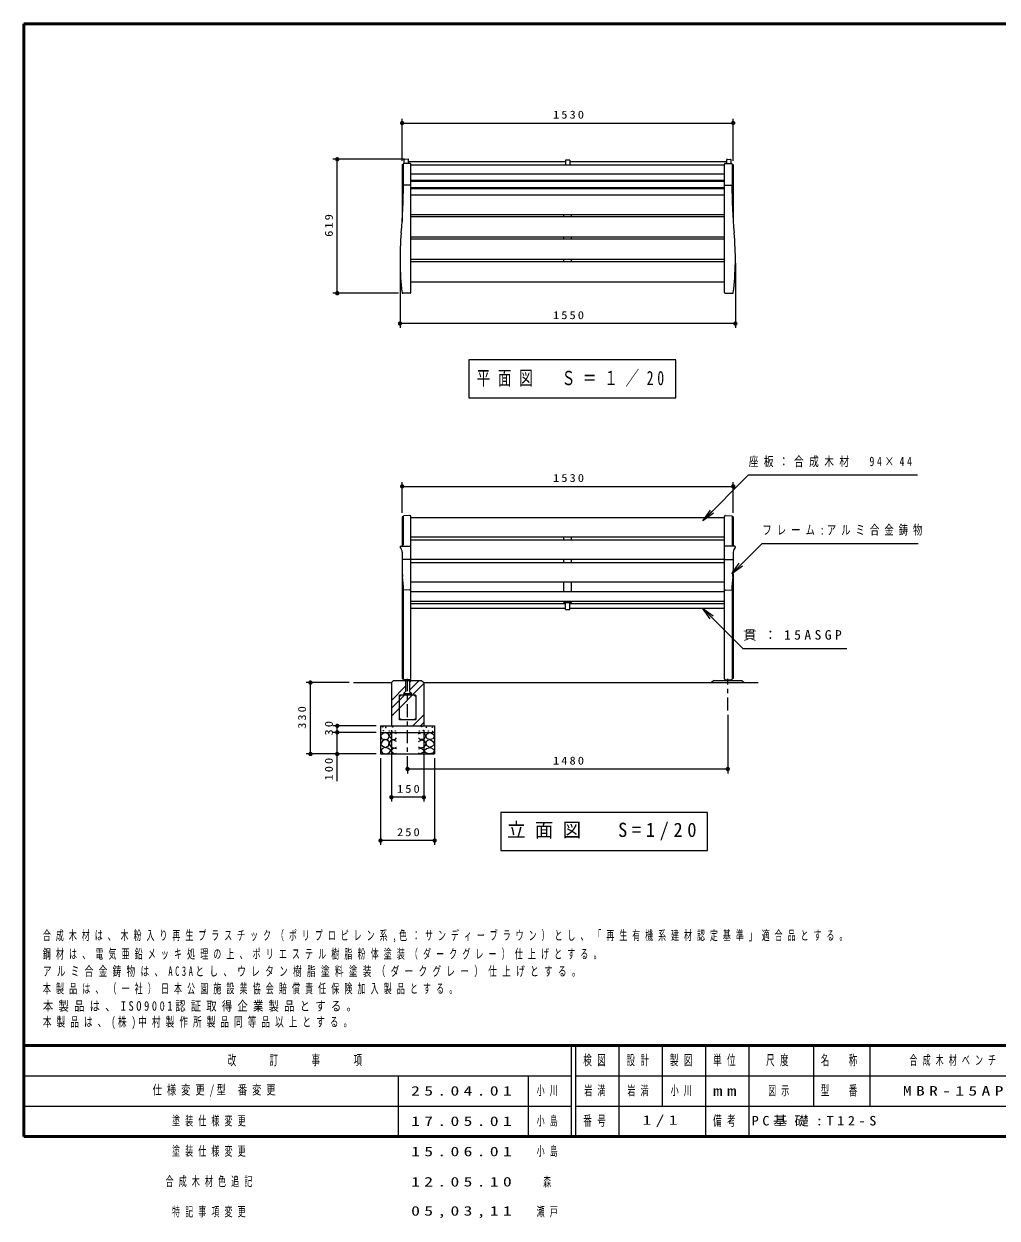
# Model space of a CAD drawing. Units: millimetres on the paper, scale 1:20. Extents: x -365 to 0, y -19 to 257.
# Drawn here: x -365 to -140.1, y -18.9 to 257 of the extents above; entities that cross this region are included whole.
import ezdxf
from ezdxf.enums import TextEntityAlignment as Align

# ---------------------------------------------------------------- set-up
doc = ezdxf.new("R2010")
doc.units = ezdxf.units.MM
doc.linetypes.add('USER2', pattern=[6, 3, -1, 1, -1])
doc.layers.add('LY_1', color=7, linetype='Continuous', lineweight=25)
doc.layers.add('LY_3', color=7, linetype='Continuous', lineweight=13)
doc.styles.add('ＭＳ ゴシック', font='')
doc.styles.get('ＭＳ ゴシック').set_extended_font_data('MS Gothic')

# ---------------------------------------------------------------- blocks, each defined once
blk = doc.blocks.new('filled_dot')
at = {"color": 0, "linetype": 'Continuous', "lineweight": -2, "const_width": 1.25}
blk.add_lwpolyline([(-0.625, 0, 1), (0.625, 0, 1)], format="xyb", close=True, dxfattribs=at)

msp = doc.modelspace()

# ---------------------------------------------------------------- linework, layer by layer
at = {"layer": 'LY_1', "lineweight": 13}
for p, q in [((-277.582, 225.38), (-277.582, 235.094)), ((-201.082, 225.38), (-201.082, 235.094)), ((-277.582, 234.094), (-201.082, 234.094)), ((-277.082, 225.723), (-293.582, 225.723)), ((-292.582, 194.774), (-292.582, 225.723)), ((-277.32, 224.609), (-277.32, 219.778)), ((-201.344, 224.609), (-201.344, 219.778)), ((-275.582, 222.328), (-203.082, 222.328)), ((-275.689, 219.778), (-277.158, 219.778)), ((-275.582, 220.644), (-203.082, 220.644)), ((-275.582, 218.96), (-203.082, 218.96)), ((-202.974, 219.778), (-201.505, 219.778)), ((-278.082, 201.751), (-278.082, 186.762)), ((-200.582, 201.751), (-200.582, 186.762)), ((-278.449, 194.774), (-293.582, 194.774)), ((-200.582, 187.762), (-278.082, 187.762)), ((-262.178, 179.403), (-262.178, 170.603)), ((-214.378, 179.403), (-262.178, 179.403)), ((-214.378, 170.603), (-214.378, 179.403)), ((-262.178, 170.603), (-214.378, 170.603)), ((-277.582, 144.079), (-277.582, 151.159)), ((-277.582, 150.159), (-201.082, 150.159)), ((-201.082, 144.079), (-201.082, 151.159)), ((-208.133, 142.2), (-206.365, 144.675)), ((-208.133, 142.2), (-206.011, 144.322)), ((-205.658, 143.968), (-208.133, 142.2)), ((-277.32, 143.237), (-277.32, 136.576)), ((-201.344, 143.237), (-201.344, 136.576)), ((-275.582, 138.503), (-203.082, 138.503)), ((-275.732, 133.242), (-277.432, 133.242)), ((-275.582, 133.32), (-203.082, 133.32)), ((-202.932, 133.242), (-201.232, 133.242)), ((-201.437, 129.924), (-199.669, 132.399)), ((-201.437, 129.924), (-199.315, 132.046)), ((-198.962, 131.692), (-201.437, 129.924)), ((-275.582, 128.137), (-203.082, 128.137)), ((-277.32, 126.058), (-277.32, 105.642)), ((-201.344, 126.058), (-201.344, 105.642)), ((-206.419, 119.561), (-208.186, 122.036)), ((-208.186, 122.036), (-205.711, 120.268)), ((-208.186, 122.036), (-206.065, 119.914)), ((-289.851, 104.838), (-299.782, 104.838)), ((-298.782, 88.338), (-298.782, 104.838)), ((-275.882, 103.085), (-273.629, 105.338)), ((-275.882, 104.881), (-275.425, 105.338)), ((-280.082, 97.089), (-272.582, 104.589)), ((-280.082, 100.681), (-276.782, 103.981)), ((-280.082, 98.885), (-276.629, 102.338)), ((-275.148, 94.838), (-272.582, 97.405)), ((-202.332, 97.395), (-202.332, 83.861)), ((-283.582, 94.838), (-293.582, 94.838)), ((-292.582, 93.338), (-292.582, 94.838)), ((-280.082, 93.838), (-280.082, 77.338)), ((-273.352, 94.838), (-272.582, 95.609)), ((-272.582, 93.838), (-272.582, 77.338)), ((-283.582, 93.338), (-293.582, 93.338)), ((-292.582, 82.07), (-292.582, 93.338)), ((-283.582, 88.338), (-299.782, 88.338)), ((-282.582, 87.338), (-282.582, 67.338)), ((-270.082, 87.338), (-270.082, 67.338)), ((-202.332, 84.861), (-276.332, 84.861)), ((-276.332, 84.861), (-276.332, 83.861)), ((-272.582, 78.338), (-280.082, 78.338)), ((-254.812, 74.817), (-254.812, 66.017)), ((-207.012, 74.817), (-254.812, 74.817)), ((-207.012, 66.017), (-207.012, 74.817)), ((-270.082, 68.338), (-282.582, 68.338)), ((-254.812, 66.017), (-207.012, 66.017))]:
    msp.add_line(p, q, dxfattribs=at)
at = {"layer": 'LY_1'}
for p, q in [((-277.582, 224.441), (-277.582, 211.379)), ((-275.789, 224.779), (-277.235, 224.728)), ((-277.082, 224.733), (-277.082, 225.592)), ((-276.185, 225.72), (-276.985, 225.692)), ((-276.082, 224.768), (-276.082, 225.62)), ((-276.082, 225.214), (-239.832, 225.214)), ((-275.582, 194.924), (-275.582, 224.579)), ((-275.582, 224.42), (-203.082, 224.42)), ((-238.832, 225.514), (-239.832, 225.514)), ((-239.832, 225.514), (-239.832, 224.42)), ((-238.832, 225.514), (-238.832, 224.42)), ((-238.832, 225.214), (-202.582, 225.214)), ((-203.082, 194.924), (-203.082, 224.579)), ((-202.875, 224.779), (-201.428, 224.728)), ((-202.582, 224.768), (-202.582, 225.62)), ((-202.478, 225.72), (-201.678, 225.692)), ((-201.582, 224.733), (-201.582, 225.592)), ((-201.082, 224.441), (-201.082, 211.379)), ((-275.582, 220.876), (-203.082, 220.876)), ((-275.582, 219.192), (-203.082, 219.192)), ((-275.582, 217.507), (-203.082, 217.507)), ((-275.582, 212.966), (-203.082, 212.966)), ((-275.582, 212.504), (-203.082, 212.504)), ((-240.207, 212.504), (-240.207, 212.966)), ((-238.457, 212.504), (-238.457, 212.966)), ((-275.582, 207.804), (-203.082, 207.804)), ((-275.582, 207.342), (-203.082, 207.342)), ((-240.207, 207.342), (-240.207, 207.804)), ((-238.457, 207.342), (-238.457, 207.804)), ((-275.582, 202.685), (-203.082, 202.685)), ((-275.582, 202.124), (-203.082, 202.124)), ((-240.207, 202.124), (-240.207, 202.685)), ((-238.457, 202.124), (-238.457, 202.685)), ((-275.582, 197.424), (-203.082, 197.424)), ((-275.732, 194.774), (-277.449, 194.774)), ((-202.932, 194.774), (-201.214, 194.774)), ((-277.582, 143.086), (-277.582, 136.368)), ((-275.789, 143.424), (-277.235, 143.373)), ((-275.582, 105.695), (-275.582, 143.224)), ((-275.582, 142.973), (-203.082, 142.973)), ((-203.082, 105.695), (-203.082, 143.224)), ((-202.875, 143.424), (-201.428, 143.373)), ((-201.082, 143.086), (-201.082, 136.368)), ((-240.207, 137.79), (-240.207, 138.503)), ((-238.457, 137.79), (-238.457, 138.503)), ((-277.936, 136.312), (-275.782, 136.368)), ((-275.782, 136.368), (-275.618, 136.32)), ((-275.582, 137.79), (-203.082, 137.79)), ((-202.882, 136.368), (-203.046, 136.32)), ((-200.728, 136.312), (-202.882, 136.368)), ((-277.582, 134.995), (-277.582, 130.705)), ((-275.582, 132.607), (-203.082, 132.607)), ((-240.207, 132.607), (-240.207, 133.32)), ((-238.457, 132.607), (-238.457, 133.32)), ((-201.082, 134.995), (-201.082, 130.705)), ((-277.582, 129.979), (-277.582, 105.833)), ((-201.082, 129.979), (-201.082, 105.833)), ((-240.207, 125.838), (-240.207, 128.137)), ((-238.457, 125.838), (-238.457, 128.137)), ((-275.789, 126.231), (-277.235, 126.18)), ((-275.582, 125.838), (-203.082, 125.838)), ((-202.875, 126.231), (-201.428, 126.18)), ((-275.582, 123.638), (-203.082, 123.638)), ((-275.582, 123.121), (-239.832, 123.121)), ((-275.582, 122.036), (-239.832, 122.036)), ((-240.207, 123.338), (-240.207, 123.638)), ((-240.207, 123.338), (-238.457, 123.338)), ((-239.832, 121.736), (-239.832, 123.331)), ((-239.832, 121.736), (-238.832, 121.736)), ((-238.832, 121.736), (-238.832, 123.331)), ((-238.832, 123.121), (-203.082, 123.121)), ((-238.832, 122.036), (-203.082, 122.036)), ((-238.457, 123.338), (-238.457, 123.638)), ((-288.851, 104.838), (-280.082, 104.838)), ((-279.582, 105.338), (-280.082, 104.838)), ((-280.082, 104.838), (-280.082, 94.838)), ((-279.582, 105.338), (-273.082, 105.338)), ((-275.789, 105.495), (-277.235, 105.546)), ((-277.12, 105.542), (-277.12, 105.422)), ((-275.833, 105.339), (-277.071, 105.372)), ((-276.782, 105.338), (-276.782, 102.788)), ((-275.882, 105.338), (-275.882, 102.788)), ((-275.782, 105.389), (-275.782, 105.495)), ((-273.082, 105.338), (-272.582, 104.838)), ((-272.582, 104.838), (-195.327, 104.838)), ((-272.582, 104.838), (-272.582, 94.838)), ((-205.582, 105.338), (-206.082, 104.838)), ((-205.582, 105.338), (-199.082, 105.338)), ((-202.882, 105.389), (-202.882, 105.495)), ((-202.875, 105.495), (-201.428, 105.546)), ((-202.83, 105.339), (-201.592, 105.372)), ((-201.544, 105.542), (-201.544, 105.422)), ((-199.082, 105.338), (-198.582, 104.838)), ((-277.282, 102.338), (-276.782, 102.788)), ((-277.282, 102.338), (-275.382, 102.338)), ((-275.882, 102.788), (-275.382, 102.338)), ((-278.232, 96.338), (-278.232, 101.838)), ((-278.082, 101.988), (-274.582, 101.988)), ((-274.432, 101.838), (-274.432, 96.338)), ((-282.582, 94.838), (-270.082, 94.838)), ((-282.582, 94.838), (-282.582, 88.338)), ((-274.582, 96.188), (-278.082, 96.188)), ((-270.082, 94.838), (-270.082, 88.338)), ((-282.582, 93.338), (-270.082, 93.338)), ((-282.582, 88.338), (-270.082, 88.338))]:
    msp.add_line(p, q, dxfattribs=at)
at = {"layer": 'LY_1', "linetype": 'USER2', "lineweight": 13}
for p, q in [((-276.332, 84.861), (-276.332, 105.695)), ((-202.332, 98.395), (-202.332, 105.695))]:
    msp.add_line(p, q, dxfattribs=at)
at = {"layer": 'LY_1', "lineweight": 13}
for points in [[(-208.133, 142.2), (-197.526, 152.807), (-158.489, 152.807)], [(-201.437, 129.924), (-194.366, 136.995), (-158.319, 136.995)], [(-208.186, 122.036), (-198.875, 112.724), (-174.801, 112.724)]]:
    msp.add_lwpolyline(points, dxfattribs=at)
at = {"layer": 'LY_1'}
for points in [[(-281.459, 93.308), (-282.093, 93.007), (-282.568, 92.532), (-282.267, 91.835), (-281.538, 91.692), (-280.841, 91.851), (-280.588, 92.437), (-280.778, 92.944)], [(-281.586, 91.661), (-282.125, 91.312), (-282.568, 90.631), (-282.061, 90.171), (-281.396, 89.855), (-280.699, 90.298), (-280.62, 91.138), (-281.028, 91.5)], [(-271.204, 93.308), (-270.57, 93.007), (-270.095, 92.532), (-270.396, 91.835), (-271.125, 91.692), (-271.822, 91.851), (-272.075, 92.437), (-271.885, 92.944)], [(-271.077, 91.661), (-270.539, 91.312), (-270.095, 90.631), (-270.602, 90.171), (-271.267, 89.855), (-271.965, 90.298), (-272.044, 91.138), (-271.636, 91.5)], [(-281.627, 89.864), (-282.196, 89.545), (-282.533, 89.122), (-282.13, 88.556), (-281.187, 88.353), (-280.472, 88.672), (-280.198, 89.177), (-280.738, 89.633)], [(-271.036, 89.864), (-270.468, 89.545), (-270.13, 89.122), (-270.533, 88.556), (-271.476, 88.353), (-272.192, 88.672), (-272.465, 89.177), (-271.926, 89.633)]]:
    msp.add_lwpolyline(points, close=True, dxfattribs=at)
for points in [[(-278.861, 93.023), (-279.717, 93.34), (-280.255, 93.071), (-280.572, 92.469), (-279.986, 91.708), (-279.21, 91.645), (-278.861, 92.041)], [(-278.877, 91.217), (-279.637, 91.613), (-280.271, 91.36), (-280.572, 90.71), (-280.128, 89.934), (-279.368, 89.696), (-278.877, 89.902)], [(-273.802, 93.023), (-272.947, 93.34), (-272.408, 93.071), (-272.091, 92.469), (-272.677, 91.708), (-273.454, 91.645), (-273.802, 92.041)], [(-273.786, 91.217), (-273.026, 91.613), (-272.392, 91.36), (-272.091, 90.71), (-272.535, 89.934), (-273.295, 89.696), (-273.786, 89.902)], [(-278.861, 89.49), (-279.526, 89.696), (-280.176, 89.142), (-280.002, 88.746), (-279.273, 88.381), (-278.861, 88.54)], [(-273.802, 89.49), (-273.137, 89.696), (-272.487, 89.142), (-272.662, 88.746), (-273.39, 88.381), (-273.802, 88.54)]]:
    msp.add_lwpolyline(points, dxfattribs=at)
for centre, radius in [((-278.082, 101.838), 0.15), ((-274.582, 101.838), 0.15), ((-282.094, 94.603), 0.05), ((-281.352, 94.454), 0.05), ((-279.784, 94.56), 0.05), ((-278.082, 96.338), 0.15), ((-274.582, 96.338), 0.15), ((-273.088, 94.624), 0.05), ((-272.664, 93.797), 0.05), ((-271.965, 94.497), 0.05), ((-270.63, 94.497), 0.05), ((-281.966, 93.713), 0.05), ((-280.568, 93.649), 0.05), ((-279.148, 93.67), 0.05), ((-273.596, 93.628), 0.05), ((-271.52, 93.628), 0.05), ((-270.566, 93.543), 0.05)]:
    msp.add_circle(centre, radius, dxfattribs=at)
for centre, radius, start, end in [((-277.532, 224.441), 0.05, 92.70761, 180), ((-277.545, 224.716), 0.225, 272.70761, 344.3757), ((-277.232, 224.628), 0.1, 92, 164.3757), ((-276.982, 225.592), 0.1, 92, 180), ((-276.182, 225.62), 0.1, 359.99999, 91.99999), ((-275.782, 224.579), 0.2, 360, 92), ((-202.882, 224.579), 0.2, 88, 180), ((-202.482, 225.62), 0.1, 88.00001, 180), ((-201.682, 225.592), 0.1, 360, 88), ((-201.432, 224.628), 0.1, 15.6243, 88), ((-201.119, 224.716), 0.225, 195.6243, 267.29239), ((-201.132, 224.441), 0.05, 360, 87.29239), ((-395.012, 219.778), 117.73, 354.62008, 359.99999), ((-83.652, 219.778), 117.73, 180.00001, 185.37992), ((-214.204, 202.751), 63.878, 174.6201, 187.05455), ((-264.46, 202.751), 63.878, 352.94544, 5.3799), ((-277.449, 194.924), 0.15, 187.05456, 270), ((-275.732, 194.924), 0.15, 270, 359.99999), ((-202.932, 194.924), 0.15, 180.00001, 270), ((-201.214, 194.924), 0.15, 270, 352.94544), ((-277.532, 143.086), 0.05, 92.70761, 180), ((-277.545, 143.361), 0.225, 272.70761, 344.3757), ((-277.232, 143.273), 0.1, 92, 164.3757), ((-275.782, 143.224), 0.2, 360, 92), ((-202.882, 143.224), 0.2, 88, 180), ((-201.432, 143.273), 0.1, 15.6243, 88), ((-201.119, 143.361), 0.225, 195.6243, 267.29239), ((-201.132, 143.086), 0.05, 0, 87.29239), ((-277.932, 136.162), 0.15, 91.5, 226.38182), ((-279.044, 134.995), 1.462, 360, 46.38183), ((-275.632, 136.272), 0.05, 360, 73.73655), ((-203.032, 136.272), 0.05, 106.26345, 180), ((-199.62, 134.995), 1.462, 133.61817, 180), ((-200.732, 136.162), 0.15, 313.61817, 88.5), ((-267.582, 130.705), 10, 179.99999, 187.64054), ((-211.082, 130.705), 10, 352.35946, 0), ((-301.072, 126.213), 23.79, 359.91818, 7.64055), ((-177.592, 126.213), 23.79, 172.35945, 180.08182), ((-277.532, 125.893), 0.05, 92.70761, 180), ((-277.545, 126.168), 0.225, 272.70761, 344.37567), ((-277.232, 126.08), 0.1, 92, 164.3757), ((-275.782, 126.031), 0.2, 360, 92), ((-202.882, 126.031), 0.2, 88, 180), ((-201.432, 126.08), 0.1, 15.6243, 88), ((-201.119, 126.168), 0.225, 195.62433, 267.29239), ((-201.132, 125.893), 0.05, 0, 87.29239), ((-277.532, 105.833), 0.05, 179.99999, 267.2924), ((-277.545, 105.558), 0.225, 15.6243, 87.29239), ((-277.232, 105.646), 0.1, 195.6243, 268), ((-277.07, 105.422), 0.05, 179.99999, 268.50001), ((-275.832, 105.389), 0.05, 268.5, 0), ((-275.782, 105.695), 0.2, 268.00001, 0.00001), ((-202.882, 105.695), 0.2, 179.99999, 271.99999), ((-202.832, 105.389), 0.05, 179.99999, 271.49999), ((-201.594, 105.422), 0.05, 271.5, 0), ((-201.432, 105.646), 0.1, 272, 344.3757), ((-201.119, 105.558), 0.225, 92.70761, 164.3757), ((-201.132, 105.833), 0.05, 272.70761, 0)]:
    msp.add_arc(centre, radius, start, end, dxfattribs=at)
at = {"layer": 'LY_1', "lineweight": 13}
for centre, start, end in [((-277.432, 133.392), 179.99999, 270), ((-275.732, 133.392), 270, 0), ((-202.932, 133.392), 179.99999, 270), ((-201.232, 133.392), 270, 0)]:
    msp.add_arc(centre, 0.15, start, end, dxfattribs=at)
at = {"layer": 'LY_3', "lineweight": 50}
for p, q in [((-365, 257), (-365, 0)), ((0, 257), (-365, 257)), ((-365, 21), (0, 21)), ((-365, 0), (0, 0))]:
    msp.add_line(p, q, dxfattribs=at)
at = {"layer": 'LY_3', "color": 211, "lineweight": 25}
for p, q in [((-238.5, 21), (-238.5, 0)), ((-237.5, 21), (-237.5, 0)), ((-227.5, 21), (-227.5, 7)), ((-217.5, 21), (-217.5, 7)), ((-207.5, 21), (-207.5, 0)), ((-197.5, 21), (-197.5, 7)), ((-182.5, 21), (-182.5, 7)), ((-182.5, 14), (-70, 14)), ((-237.5, 7), (0, 7))]:
    msp.add_line(p, q, dxfattribs=at)
at = {"layer": 'LY_3'}
for p, q in [((-169.5, 21), (-169.5, 7)), ((-365, 14), (-238.5, 14)), ((-278.5, 14), (-278.5, 0)), ((-248.5, 14), (-248.5, 0)), ((-237.5, 14), (-182.5, 14)), ((-365, 7), (-238.5, 7)), ((-227.5, 7), (-227.5, 0))]:
    msp.add_line(p, q, dxfattribs=at)
at = {"layer": 'LY_3', "lineweight": 25}
msp.add_line((-197.5, 7), (-197.5, 0), dxfattribs=at)

# ---------------------------------------------------------------- block references
at = {"layer": 'LY_1', "lineweight": 13, "xscale": 0.4, "yscale": 0.4}
for p in [(-277.582, 234.094), (-278.082, 187.762), (-277.582, 150.159), (-276.332, 84.861), (-280.082, 78.338), (-282.582, 68.338)]:
    msp.add_blockref('filled_dot', p, dxfattribs=at)
for p, rotation in [((-201.082, 234.094), 180), ((-292.582, 225.723), 270), ((-292.582, 194.774), 90), ((-200.582, 187.762), 180), ((-201.082, 150.159), 180), ((-298.782, 104.838), 270), ((-292.582, 94.838), 270), ((-292.582, 93.338), 270), ((-298.782, 88.338), 90), ((-292.582, 88.338), 90), ((-202.332, 84.861), 180), ((-272.582, 78.338), 180), ((-270.082, 68.338), 180)]:
    msp.add_blockref('filled_dot', p, dxfattribs=dict(at, rotation=rotation))

# ---------------------------------------------------------------- texts
at = {"layer": 'LY_1', "style": 'ＭＳ ゴシック', "width": 0.6}
msp.add_text('森', height=2.199, dxfattribs=at).set_placement((-245, -10.5), align=Align.MIDDLE_LEFT)
at = {"layer": 'LY_1', "style": 'ＭＳ ゴシック'}
for s, insert, char_height, attachment_point in [('\\T1.33;\\W1.15;1530', (-238.908, 235.094), 1.833, 8), ('\\T1.33;\\W1.15;1550', (-238.908, 188.762), 1.833, 8), ('\\T1.56;\\W0.7;平面図\u3000Ｓ＝１／20', (-238.278, 175.003), 3.299, 5), ('\\T1.55;\\W0.75;座板：合成木材\u300094×44', (-197.489, 155.807), 2.199, 4), ('\\T1.33;\\W1.15;1530', (-238.908, 151.159), 1.833, 8), ('\\T1.54;\\W0.7;フレーム:アルミ合金鋳物', (-194.319, 139.995), 2.199, 4), ('\\T1.5;\\W1.05;貫：15ASGP', (-198.801, 115.724), 2.199, 4), ('\\T1.33;\\W1.15;1480', (-238.908, 85.861), 1.833, 8), ('\\T1.33;\\W1.15;150', (-275.911, 79.338), 1.833, 8), ('\\T1.5;\\W0.95;立面図\u3000S=1/20', (-230.912, 70.417), 3.299, 5), ('\\T1.33;\\W1.15;250', (-275.916, 69.338), 1.833, 8), ('\\T1.62;\\W0.6;合成木材は、木粉入り再生プラスチック（ポリプロピレン系,色：サンディーブラウン）とし、「再生有機系建材認定基準」適合品とする。', (-360.606, 44.783), 2.199, 7), ('\\T1.64;\\W0.6;鋼材は、電気亜鉛メッキ処理の上、ポリエステル樹脂粉体塗装（ダークグレー）仕上げとする。', (-360.606, 40.783), 2.199, 7), ('\\T1.61;\\W0.65;アルミ合金鋳物は、AC3Aとし、ウレタン樹脂塗料塗装（ダークグレー）仕上げとする。', (-360.606, 36.783), 2.199, 7), ('\\T1.64;\\W0.6;本製品は、（一社）日本公園施設業協会賠償責任保険加入製品とする。', (-360.606, 32.783), 2.199, 7), ('\\T1.5;\\W0.8;本製品は、ISO9001認証取得企業製品とする。', (-360.606, 28.783), 2.199, 7), ('\\T1.58;\\W0.65;本製品は、(株)中村製作所製品同等品以上とする。', (-360.606, 24.783), 2.199, 7), ('\\T1.64;\\W0.6;合成木材ベンチ', (-149.75, 17.5), 2.199, 5), ('\\T1.53;\\W0.7;仕様変更/型\\~番変更', (-335.25, 10.5), 2.199, 4), ('\\T1.5;\\W1.35;25.04.01', (-275.5, 10.5), 2.199, 4), ('\\T1.64;\\W0.6;小川', (-246.5, 10.5), 2.199, 4), ('\\T1.64;\\W0.6;岩満', (-235.5, 10.5), 2.199, 4), ('\\T1.64;\\W0.6;岩満', (-222.5, 10.5), 2.199, 5), ('\\T1.64;\\W0.6;小川', (-212.5, 10.5), 2.199, 5), ('\\T1.64;\\W0.6;図示', (-193, 10.5), 2.199, 4), ('\\T1.5;\\W1.35;MBR-15AP', (-149.75, 10.5), 2.199, 5), ('\\T1.64;\\W0.6;塗装仕様変更', (-330.75, 3.5), 2.199, 4), ('\\T1.5;\\W1.35;17.05.01', (-275.5, 3.5), 2.199, 4), ('\\T1.64;\\W0.6;小島', (-246.5, 3.5), 2.199, 4), ('\\T1.5;\\W1.35;1/1', (-217.5, 3.5), 2.199, 5), ('\\T1.5;\\W1.1;PC基礎:T12-S', (-182, 3.5), 2.199, 5), ('\\T1.64;\\W0.6;塗装仕様変更', (-330.75, -3.5), 2.199, 4), ('\\T1.5;\\W1.35;15.06.01', (-275.5, -3.5), 2.199, 4), ('\\T1.64;\\W0.6;小島', (-246.5, -3.5), 2.199, 4), ('\\T1.64;\\W0.6;合成木材色追記', (-332.25, -10.5), 2.199, 4), ('\\T1.5;\\W1.35;12.05.10', (-275.5, -10.5), 2.199, 4), ('\\T1.64;\\W0.6;特記事項変更', (-330.75, -17.5), 2.199, 4), ('\\T1.5;\\W1.35;05,03,11', (-275.5, -17.5), 2.199, 4), ('\\T1.64;\\W0.6;瀬戸', (-246.5, -17.5), 2.199, 4)]:
    msp.add_mtext(s, dxfattribs=dict(at, insert=insert, char_height=char_height, attachment_point=attachment_point))
at = {"layer": 'LY_1', "char_height": 1.833, "attachment_point": 8, "rotation": 90, "style": 'ＭＳ ゴシック'}
for s, insert in [('\\T1.33;\\W1.15;619', (-293.582, 210.666)), ('\\T1.33;\\W1.15;330', (-299.782, 97.003)), ('\\T1.34;\\W1.15;30', (-293.582, 94.516)), ('\\T1.33;\\W1.15;100', (-293.582, 85.07))]:
    msp.add_mtext(s, dxfattribs=dict(at, insert=insert))
at = {"layer": 'LY_3', "color": 4, "char_height": 2.346, "attachment_point": 5, "style": 'ＭＳ ゴシック'}
for s, insert in [('\\T1.64;\\W0.6;改\u3000\u3000訂\u3000\u3000事\u3000\u3000項', (-301.75, 17.5)), ('\\T1.64;\\W0.6;検図', (-232.5, 17.5)), ('\\T1.64;\\W0.6;設計', (-222.5, 17.5)), ('\\T1.64;\\W0.6;製図', (-212.5, 17.5)), ('\\T1.64;\\W0.6;単位', (-202.5, 17.5)), ('\\T1.64;\\W0.6;尺度', (-190.25, 17.5)), ('\\T1.64;\\W0.6;名\u3000称', (-176, 17.5)), ('\\T1.5;\\W1.35;mm', (-202.5, 10.5)), ('\\T1.64;\\W0.6;型\u3000番', (-176, 10.5)), ('\\T1.64;\\W0.6;番号', (-232.5, 3.5)), ('\\T1.64;\\W0.6;備考', (-202.5, 3.5))]:
    msp.add_mtext(s, dxfattribs=dict(at, insert=insert))

doc.saveas('drawing.dxf')
